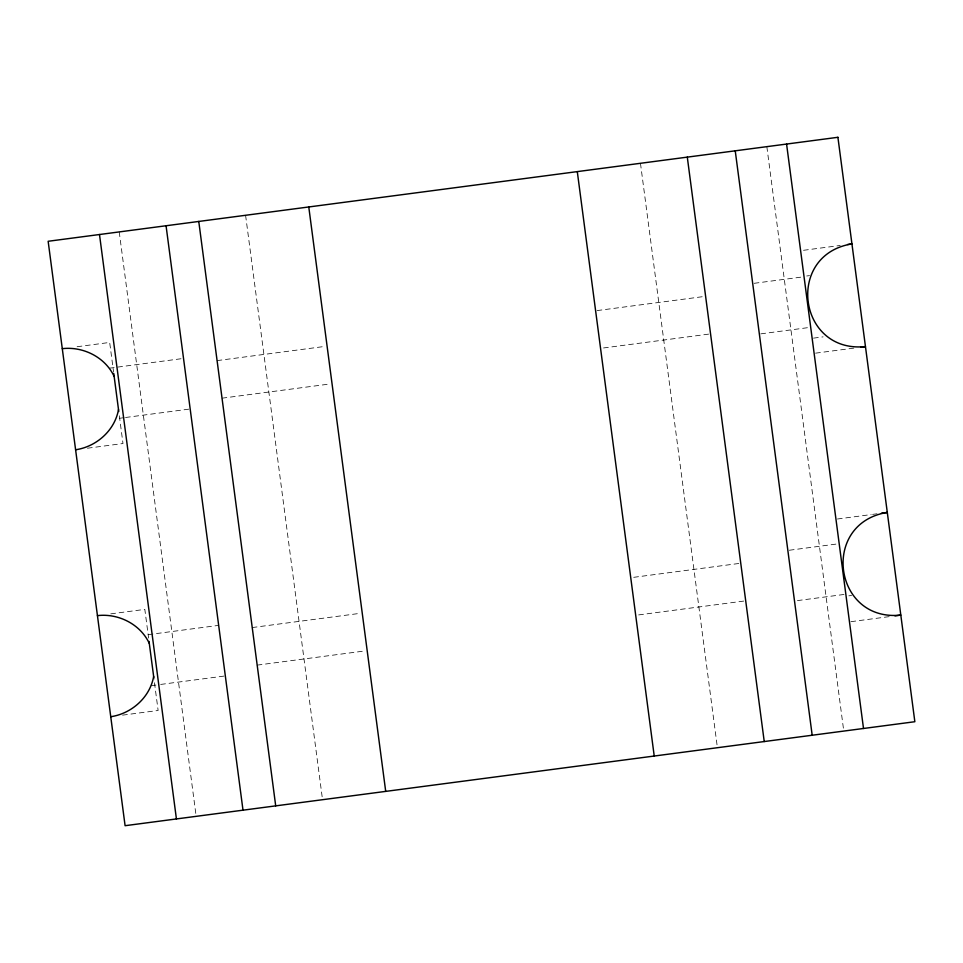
<?xml version="1.0" encoding="UTF-8"?>
<svg xmlns="http://www.w3.org/2000/svg" width="963" height="963" viewBox="0 0 963 963"><rect width="100%" height="100%" fill="white"/><g stroke="black" fill="none" stroke-linecap="round" stroke-linejoin="round"><path stroke-width="0.72" stroke-dasharray="4.82 3.61" d="M803.539 250.296L840.218 245.469M77.1 346.728L109.674 342.443L113.574 372.079M806.741 275.984L809.498 275.623M109.385 368.191L182.055 358.621M754.173 283.303L801.108 277.127M217.084 360.607L325.602 346.319M597.096 310.58L705.614 296.291M222.032 398.188L330.55 383.9M603.536 347.968L710.562 333.872M119.653 418.267L124.071 417.677M125.539 417.485L190.18 408.974M760.83 333.848L809.233 327.48M813.518 338.133L823.088 336.869M87.44 448.216L122.987 443.534L119.087 413.897M815.589 353.156L855.192 347.944M110.757 613.864L144.823 609.386L148.591 638.048M837.425 519.009L871.166 514.567M872.634 514.374L877.028 513.785M148.146 634.653L218.673 625.372M789.323 550.246L837.714 543.878M252.222 627.551L359.259 613.455M633.726 577.319L740.764 563.235M257.169 665.132L364.207 651.036M638.674 614.912L745.711 600.816M151.191 685.68L159.208 684.621M160.677 684.428L225.318 675.918M797.436 600.599L844.37 594.424M848.848 595.832L851.605 595.471M122.59 715.148L158.125 710.477L153.827 677.796M850.943 621.677L892.015 616.26M766.837 146.665L843.576 729.593M640.467 163.301L717.218 746.229M245.589 215.279L322.34 798.219M119.231 231.914L195.971 814.854"/><path stroke-width="1.44" d="M118.509 409.54C114.814 430.473 96.372 446.76 75.596 449.769M153.647 676.483C149.963 697.405 131.522 713.703 110.745 716.713M847.548 244.494L851.942 243.916C784.857 254.605 797.894 353.638 865.46 346.584L861.066 347.174M881.434 513.207L887.296 512.436C820.211 523.126 833.248 622.146 900.814 615.104L894.952 615.875M62.294 348.678C83.131 346.211 105.172 357.177 114.152 376.437M97.432 615.622C118.28 613.154 140.309 624.12 149.289 643.38M786.578 144.065L863.51 728.485M735.238 150.818L812.182 735.238M687.293 157.125L764.237 741.558M577.294 171.619L654.226 756.039M308.774 206.961L385.706 791.381M198.763 221.442L275.707 805.875M166.057 225.751L243.001 810.172M99.49 234.515L176.422 818.935M113.766 373.536L118.762 411.49M149.036 641.43L153.827 677.796M837.906 137.3L48.15 241.28L125.094 825.7L914.85 721.72L837.906 137.3"/></g></svg>
